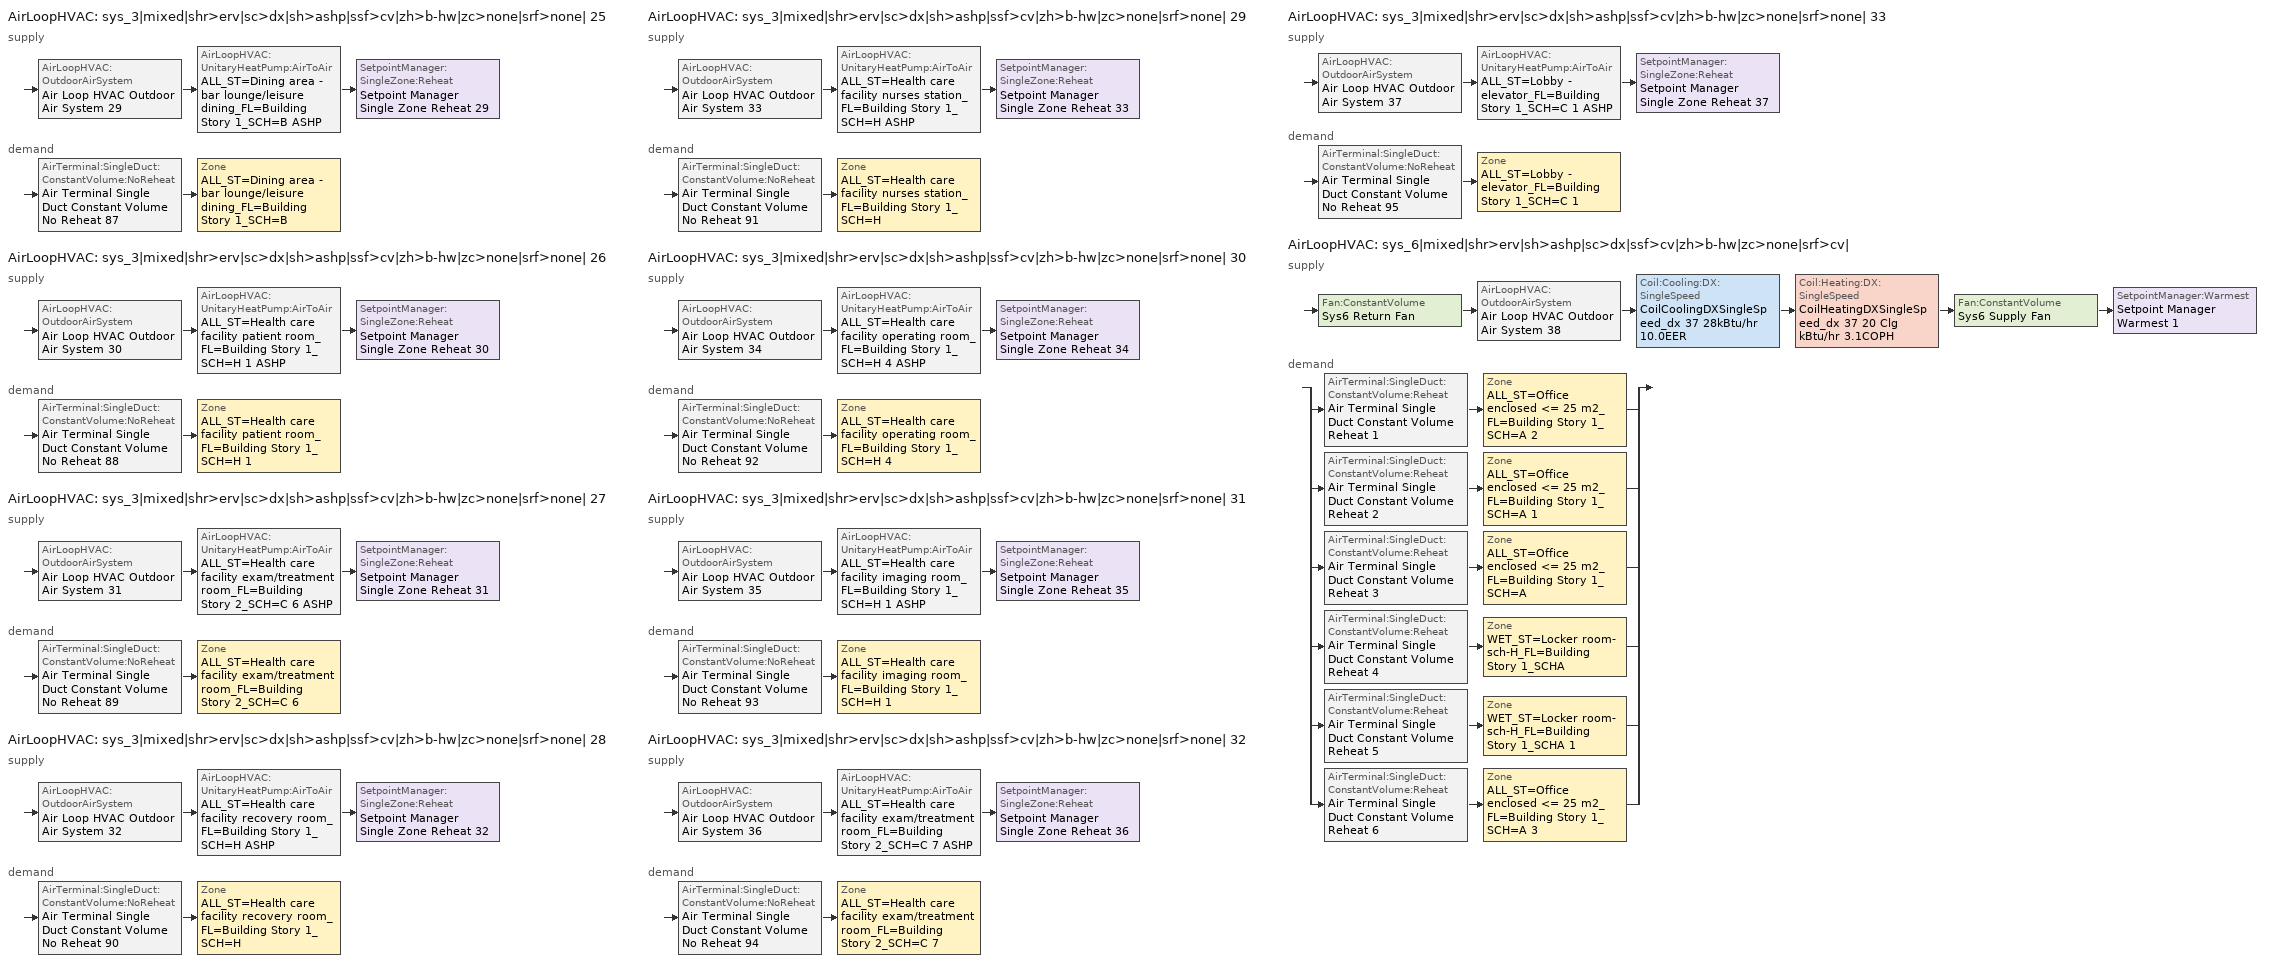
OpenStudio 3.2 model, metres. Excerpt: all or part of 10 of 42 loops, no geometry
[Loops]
AirLoopHVAC 'sys_3|mixed|shr>erv|sc>dx|sh>ashp|ssf>cv|zh>b-hw|zc>none|srf>none| 25'
 supply: AirLoopHVAC:OutdoorAirSystem 'Air Loop HVAC Outdoor Air System 29' > AirLoopHVAC:UnitaryHeatPump:AirToAir 'ALL_ST=Dining area - bar lounge/leisure dining_FL=Building Story 1_SCH=B ASHP' > SetpointManager:SingleZone:Reheat 'Setpoint Manager Single Zone Reheat 29'
 demand: AirTerminal:SingleDuct:ConstantVolume:NoReheat 'Air Terminal Single Duct Constant Volume No Reheat 87' > Zone 'ALL_ST=Dining area - bar lounge/leisure dining_FL=Building Story 1_SCH=B'
AirLoopHVAC 'sys_3|mixed|shr>erv|sc>dx|sh>ashp|ssf>cv|zh>b-hw|zc>none|srf>none| 26'
 supply: AirLoopHVAC:OutdoorAirSystem 'Air Loop HVAC Outdoor Air System 30' > AirLoopHVAC:UnitaryHeatPump:AirToAir 'ALL_ST=Health care facility patient room_FL=Building Story 1_SCH=H 1 ASHP' > SetpointManager:SingleZone:Reheat 'Setpoint Manager Single Zone Reheat 30'
 demand: AirTerminal:SingleDuct:ConstantVolume:NoReheat 'Air Terminal Single Duct Constant Volume No Reheat 88' > Zone 'ALL_ST=Health care facility patient room_FL=Building Story 1_SCH=H 1'
AirLoopHVAC 'sys_3|mixed|shr>erv|sc>dx|sh>ashp|ssf>cv|zh>b-hw|zc>none|srf>none| 27'
 supply: AirLoopHVAC:OutdoorAirSystem 'Air Loop HVAC Outdoor Air System 31' > AirLoopHVAC:UnitaryHeatPump:AirToAir 'ALL_ST=Health care facility exam/treatment room_FL=Building Story 2_SCH=C 6 ASHP' > SetpointManager:SingleZone:Reheat 'Setpoint Manager Single Zone Reheat 31'
 demand: AirTerminal:SingleDuct:ConstantVolume:NoReheat 'Air Terminal Single Duct Constant Volume No Reheat 89' > Zone 'ALL_ST=Health care facility exam/treatment room_FL=Building Story 2_SCH=C 6'
AirLoopHVAC 'sys_3|mixed|shr>erv|sc>dx|sh>ashp|ssf>cv|zh>b-hw|zc>none|srf>none| 28'
 supply: AirLoopHVAC:OutdoorAirSystem 'Air Loop HVAC Outdoor Air System 32' > AirLoopHVAC:UnitaryHeatPump:AirToAir 'ALL_ST=Health care facility recovery room_FL=Building Story 1_SCH=H ASHP' > SetpointManager:SingleZone:Reheat 'Setpoint Manager Single Zone Reheat 32'
 demand: AirTerminal:SingleDuct:ConstantVolume:NoReheat 'Air Terminal Single Duct Constant Volume No Reheat 90' > Zone 'ALL_ST=Health care facility recovery room_FL=Building Story 1_SCH=H'
AirLoopHVAC 'sys_3|mixed|shr>erv|sc>dx|sh>ashp|ssf>cv|zh>b-hw|zc>none|srf>none| 29'
 supply: AirLoopHVAC:OutdoorAirSystem 'Air Loop HVAC Outdoor Air System 33' > AirLoopHVAC:UnitaryHeatPump:AirToAir 'ALL_ST=Health care facility nurses station_FL=Building Story 1_SCH=H ASHP' > SetpointManager:SingleZone:Reheat 'Setpoint Manager Single Zone Reheat 33'
 demand: AirTerminal:SingleDuct:ConstantVolume:NoReheat 'Air Terminal Single Duct Constant Volume No Reheat 91' > Zone 'ALL_ST=Health care facility nurses station_FL=Building Story 1_SCH=H'
AirLoopHVAC 'sys_3|mixed|shr>erv|sc>dx|sh>ashp|ssf>cv|zh>b-hw|zc>none|srf>none| 30'
 supply: AirLoopHVAC:OutdoorAirSystem 'Air Loop HVAC Outdoor Air System 34' > AirLoopHVAC:UnitaryHeatPump:AirToAir 'ALL_ST=Health care facility operating room_FL=Building Story 1_SCH=H 4 ASHP' > SetpointManager:SingleZone:Reheat 'Setpoint Manager Single Zone Reheat 34'
 demand: AirTerminal:SingleDuct:ConstantVolume:NoReheat 'Air Terminal Single Duct Constant Volume No Reheat 92' > Zone 'ALL_ST=Health care facility operating room_FL=Building Story 1_SCH=H 4'
AirLoopHVAC 'sys_3|mixed|shr>erv|sc>dx|sh>ashp|ssf>cv|zh>b-hw|zc>none|srf>none| 31'
 supply: AirLoopHVAC:OutdoorAirSystem 'Air Loop HVAC Outdoor Air System 35' > AirLoopHVAC:UnitaryHeatPump:AirToAir 'ALL_ST=Health care facility imaging room_FL=Building Story 1_SCH=H 1 ASHP' > SetpointManager:SingleZone:Reheat 'Setpoint Manager Single Zone Reheat 35'
 demand: AirTerminal:SingleDuct:ConstantVolume:NoReheat 'Air Terminal Single Duct Constant Volume No Reheat 93' > Zone 'ALL_ST=Health care facility imaging room_FL=Building Story 1_SCH=H 1'
AirLoopHVAC 'sys_3|mixed|shr>erv|sc>dx|sh>ashp|ssf>cv|zh>b-hw|zc>none|srf>none| 32'
 supply: AirLoopHVAC:OutdoorAirSystem 'Air Loop HVAC Outdoor Air System 36' > AirLoopHVAC:UnitaryHeatPump:AirToAir 'ALL_ST=Health care facility exam/treatment room_FL=Building Story 2_SCH=C 7 ASHP' > SetpointManager:SingleZone:Reheat 'Setpoint Manager Single Zone Reheat 36'
 demand: AirTerminal:SingleDuct:ConstantVolume:NoReheat 'Air Terminal Single Duct Constant Volume No Reheat 94' > Zone 'ALL_ST=Health care facility exam/treatment room_FL=Building Story 2_SCH=C 7'
AirLoopHVAC 'sys_3|mixed|shr>erv|sc>dx|sh>ashp|ssf>cv|zh>b-hw|zc>none|srf>none| 33'
 supply: AirLoopHVAC:OutdoorAirSystem 'Air Loop HVAC Outdoor Air System 37' > AirLoopHVAC:UnitaryHeatPump:AirToAir 'ALL_ST=Lobby - elevator_FL=Building Story 1_SCH=C 1 ASHP' > SetpointManager:SingleZone:Reheat 'Setpoint Manager Single Zone Reheat 37'
 demand: AirTerminal:SingleDuct:ConstantVolume:NoReheat 'Air Terminal Single Duct Constant Volume No Reheat 95' > Zone 'ALL_ST=Lobby - elevator_FL=Building Story 1_SCH=C 1'
AirLoopHVAC 'sys_6|mixed|shr>erv|sh>ashp|sc>dx|ssf>cv|zh>b-hw|zc>none|srf>cv|'
 supply: Fan:ConstantVolume 'Sys6 Return Fan' > AirLoopHVAC:OutdoorAirSystem 'Air Loop HVAC Outdoor Air System 38' > Coil:Cooling:DX:SingleSpeed 'CoilCoolingDXSingleSpeed_dx 37 28kBtu/hr 10.0EER' > Coil:Heating:DX:SingleSpeed 'CoilHeatingDXSingleSpeed_dx 37 20 Clg kBtu/hr 3.1COPH' > Fan:ConstantVolume 'Sys6 Supply Fan' > SetpointManager:Warmest 'Setpoint Manager Warmest 1'
 demand: split
  | AirTerminal:SingleDuct:ConstantVolume:Reheat 'Air Terminal Single Duct Constant Volume Reheat 1' > Zone 'ALL_ST=Office enclosed <= 25 m2_FL=Building Story 1_SCH=A 2'
  | AirTerminal:SingleDuct:ConstantVolume:Reheat 'Air Terminal Single Duct Constant Volume Reheat 2' > Zone 'ALL_ST=Office enclosed <= 25 m2_FL=Building Story 1_SCH=A 1'
  | AirTerminal:SingleDuct:ConstantVolume:Reheat 'Air Terminal Single Duct Constant Volume Reheat 3' > Zone 'ALL_ST=Office enclosed <= 25 m2_FL=Building Story 1_SCH=A'
  | AirTerminal:SingleDuct:ConstantVolume:Reheat 'Air Terminal Single Duct Constant Volume Reheat 4' > Zone 'WET_ST=Locker room-sch-H_FL=Building Story 1_SCHA'
  | AirTerminal:SingleDuct:ConstantVolume:Reheat 'Air Terminal Single Duct Constant Volume Reheat 5' > Zone 'WET_ST=Locker room-sch-H_FL=Building Story 1_SCHA 1'
  | AirTerminal:SingleDuct:ConstantVolume:Reheat 'Air Terminal Single Duct Constant Volume Reheat 6' > Zone 'ALL_ST=Office enclosed <= 25 m2_FL=Building Story 1_SCH=A 3'
[Sizing:Zone] Zone Cooling Design Supply Air Temperature Input Method=TemperatureDifference; Zone Cooling Design Supply Air Temperature {C}=14; Zone Cooling Design Supply Air Temperature Difference {deltaC}=11; Zone Heating Design Supply Air Temperature Input Method=TemperatureDifference; Zone Heating Design Supply Air Temperature {C}=40; Zone Heating Design Supply Air Temperature Difference {deltaC}=21; Zone Cooling Design Supply Air Humidity Ratio {kg-H2O/kg-air}=0.0085; Zone Heating Design Supply Air Humidity Ratio {kg-H2O/kg-air}=0.008; Zone Heating Sizing Factor=1.3; Zone Cooling Sizing Factor=1; Cooling Design Air Flow Method=DesignDay; Heating Design Air Flow Method=DesignDay; Account for Dedicated Outdoor Air System=No; Dedicated Outdoor Air System Control Strategy=NeutralSupplyAir; Dedicated Outdoor Air Low Setpoint Temperature for Design {C}=autosize; Dedicated Outdoor Air High Setpoint Temperature for Design {C}=autosize
WET_ST=Locker room-sch-H_FL=Building Story 1_SCHA; WET_ST=Locker room-sch-H_FL=Building Story 1_SCHA 1; ALL_ST=Office enclosed <= 25 m2_FL=Building Story 1_SCH=A; ALL_ST=Office enclosed <= 25 m2_FL=Building Story 1_SCH=A 1; ALL_ST=Office enclosed <= 25 m2_FL=Building Story 1_SCH=A 2; ALL_ST=Office enclosed <= 25 m2_FL=Building Story 1_SCH=A 3; ALL_ST=Dining area - bar lounge/leisure dining_FL=Building Story 1_SCH=B; ALL_ST=Health care facility patient room_FL=Building Story 1_SCH=H 1; ALL_ST=Health care facility exam/treatment room_FL=Building Story 2_SCH=C 6; ALL_ST=Health care facility recovery room_FL=Building Story 1_SCH=H; ALL_ST=Health care facility nurses station_FL=Building Story 1_SCH=H; ALL_ST=Health care facility operating room_FL=Building Story 1_SCH=H 4; ALL_ST=Health care facility imaging room_FL=Building Story 1_SCH=H 1; ALL_ST=Health care facility exam/treatment room_FL=Building Story 2_SCH=C 7; ALL_ST=Lobby - elevator_FL=Building Story 1_SCH=C 1
[Zone equipment]
WET_ST=Locker room-sch-H_FL=Building Story 1_SCHA: Zone HVAC Baseboard Convective Water 3, Zone HVAC Baseboard Convective Water 99, Air Terminal Single Duct Constant Volume Reheat 4
WET_ST=Locker room-sch-H_FL=Building Story 1_SCHA 1: Zone HVAC Baseboard Convective Water 9, Zone HVAC Baseboard Convective Water 100, Air Terminal Single Duct Constant Volume Reheat 5
ALL_ST=Office enclosed <= 25 m2_FL=Building Story 1_SCH=A: Zone HVAC Baseboard Convective Water 98, Air Terminal Single Duct Constant Volume Reheat 3
ALL_ST=Office enclosed <= 25 m2_FL=Building Story 1_SCH=A 1: Zone HVAC Baseboard Convective Water 97, Air Terminal Single Duct Constant Volume Reheat 2
ALL_ST=Office enclosed <= 25 m2_FL=Building Story 1_SCH=A 2: Zone HVAC Baseboard Convective Water 96, Air Terminal Single Duct Constant Volume Reheat 1
ALL_ST=Office enclosed <= 25 m2_FL=Building Story 1_SCH=A 3: Zone HVAC Baseboard Convective Water 101, Air Terminal Single Duct Constant Volume Reheat 6
ALL_ST=Dining area - bar lounge/leisure dining_FL=Building Story 1_SCH=B: Zone HVAC Baseboard Convective Water 87, Air Terminal Single Duct Constant Volume No Reheat 87
ALL_ST=Health care facility patient room_FL=Building Story 1_SCH=H 1: Zone HVAC Baseboard Convective Water 88, Air Terminal Single Duct Constant Volume No Reheat 88
ALL_ST=Health care facility exam/treatment room_FL=Building Story 2_SCH=C 6: Zone HVAC Baseboard Convective Water 89, Air Terminal Single Duct Constant Volume No Reheat 89
ALL_ST=Health care facility recovery room_FL=Building Story 1_SCH=H: Zone HVAC Baseboard Convective Water 90, Air Terminal Single Duct Constant Volume No Reheat 90
ALL_ST=Health care facility nurses station_FL=Building Story 1_SCH=H: Zone HVAC Baseboard Convective Water 91, Air Terminal Single Duct Constant Volume No Reheat 91
ALL_ST=Health care facility operating room_FL=Building Story 1_SCH=H 4: Zone HVAC Baseboard Convective Water 92, Air Terminal Single Duct Constant Volume No Reheat 92
ALL_ST=Health care facility imaging room_FL=Building Story 1_SCH=H 1: Zone HVAC Baseboard Convective Water 93, Air Terminal Single Duct Constant Volume No Reheat 93
ALL_ST=Health care facility exam/treatment room_FL=Building Story 2_SCH=C 7: Zone HVAC Baseboard Convective Water 94, Air Terminal Single Duct Constant Volume No Reheat 94
ALL_ST=Lobby - elevator_FL=Building Story 1_SCH=C 1: Zone HVAC Baseboard Convective Water 95, Air Terminal Single Duct Constant Volume No Reheat 95
[AirLoopHVAC] Design Supply Air Flow Rate {m3/s}=autosize; Design Return Air Flow Fraction of Supply Air Flow=1
Name | Availability Schedule
sys_3|mixed|shr>erv|sc>dx|sh>ashp|ssf>cv|zh>b-hw|zc>none|srf>none| 25 | sys_3|mixed|shr>none|sc>dx|sh>ashp|ssf>cv|zh>b-hw|zc>none|srf>none| 25 Occ Sch
sys_3|mixed|shr>erv|sc>dx|sh>ashp|ssf>cv|zh>b-hw|zc>none|srf>none| 26 | sys_3|mixed|shr>none|sc>dx|sh>ashp|ssf>cv|zh>b-hw|zc>none|srf>none| 26 Occ Sch
sys_3|mixed|shr>erv|sc>dx|sh>ashp|ssf>cv|zh>b-hw|zc>none|srf>none| 27 | sys_3|mixed|shr>none|sc>dx|sh>ashp|ssf>cv|zh>b-hw|zc>none|srf>none| 27 Occ Sch
sys_3|mixed|shr>erv|sc>dx|sh>ashp|ssf>cv|zh>b-hw|zc>none|srf>none| 28 | sys_3|mixed|shr>none|sc>dx|sh>ashp|ssf>cv|zh>b-hw|zc>none|srf>none| 28 Occ Sch
sys_3|mixed|shr>erv|sc>dx|sh>ashp|ssf>cv|zh>b-hw|zc>none|srf>none| 29 | sys_3|mixed|shr>none|sc>dx|sh>ashp|ssf>cv|zh>b-hw|zc>none|srf>none| 29 Occ Sch
sys_3|mixed|shr>erv|sc>dx|sh>ashp|ssf>cv|zh>b-hw|zc>none|srf>none| 30 | sys_3|mixed|shr>none|sc>dx|sh>ashp|ssf>cv|zh>b-hw|zc>none|srf>none| 30 Occ Sch
sys_3|mixed|shr>erv|sc>dx|sh>ashp|ssf>cv|zh>b-hw|zc>none|srf>none| 31 | sys_3|mixed|shr>none|sc>dx|sh>ashp|ssf>cv|zh>b-hw|zc>none|srf>none| 31 Occ Sch
sys_3|mixed|shr>erv|sc>dx|sh>ashp|ssf>cv|zh>b-hw|zc>none|srf>none| 32 | sys_3|mixed|shr>none|sc>dx|sh>ashp|ssf>cv|zh>b-hw|zc>none|srf>none| 32 Occ Sch
sys_3|mixed|shr>erv|sc>dx|sh>ashp|ssf>cv|zh>b-hw|zc>none|srf>none| 33 | sys_3|mixed|shr>none|sc>dx|sh>ashp|ssf>cv|zh>b-hw|zc>none|srf>none| 33 Occ Sch
sys_6|mixed|shr>erv|sh>ashp|sc>dx|ssf>cv|zh>b-hw|zc>none|srf>cv| | sys_6|mixed|shr>none|sh>ashp|sc>dx|ssf>cv|zh>b-hw|zc>none|srf>cv| Occ Sch
[Sizing:System] Type of Load to Size On=Sensible; Design Outdoor Air Flow Rate {m3/s}=Autosize; Preheat Design Temperature {C}=7; Preheat Design Humidity Ratio {kg-H2O/kg-Air}=0.008; Precool Design Humidity Ratio {kg-H2O/kg-Air}=0.008; Central Cooling Design Supply Air Temperature {C}=13; Sizing Option=NonCoincident; 100% Outdoor Air in Cooling=No; 100% Outdoor Air in Heating=No; Central Cooling Design Supply Air Humidity Ratio {kg-H2O/kg-Air}=0.0085; Central Heating Design Supply Air Humidity Ratio {kg-H2O/kg-Air}=0.008; Cooling Design Air Flow Method=DesignDay; Cooling Design Air Flow Rate {m3/s}=0; Heating Design Air Flow Method=DesignDay; Heating Design Air Flow Rate {m3/s}=0; System Outdoor Air Method=ZoneSum; Zone Maximum Outdoor Air Fraction=1; Cooling Supply Air Flow Rate Per Floor Area {m3/s-m2}=0.00996765; Cooling Fraction of Autosized Cooling Supply Air Flow Rate=1; Cooling Supply Air Flow Rate Per Unit Cooling Capacity {m3/s-W}=3.94755e-05; Heating Supply Air Flow Rate Per Floor Area {m3/s-m2}=0.00996765; Heating Fraction of Autosized Heating Supply Air Flow Rate=1; Heating Fraction of Autosized Cooling Supply Air Flow Rate=1; Heating Supply Air Flow Rate Per Unit Heating Capacity {m3/s-W}=3.15882e-05; Cooling Design Capacity Method=CoolingDesignCapacity; Cooling Design Capacity {W}=autosize; Cooling Design Capacity Per Floor Area {W/m2}=234.7; Fraction of Autosized Cooling Design Capacity=1; Heating Design Capacity Method=HeatingDesignCapacity; Heating Design Capacity {W}=autosize; Heating Design Capacity Per Floor Area {W/m2}=157; Fraction of Autosized Heating Design Capacity=1; Central Cooling Capacity Control Method=OnOff
Name | Central Heating Maximum System Air Flow Ratio | Precool Design Temperature {C} | Central Heating Design Supply Air Temperature {C}
sys_3|mixed|shr>erv|sc>dx|sh>ashp|ssf>cv|zh>b-hw|zc>none|srf>none| 25; sys_3|mixed|shr>erv|sc>dx|sh>ashp|ssf>cv|zh>b-hw|zc>none|srf>none| 26; sys_3|mixed|shr>erv|sc>dx|sh>ashp|ssf>cv|zh>b-hw|zc>none|srf>none| 27; sys_3|mixed|shr>erv|sc>dx|sh>ashp|ssf>cv|zh>b-hw|zc>none|srf>none| 28; sys_3|mixed|shr>erv|sc>dx|sh>ashp|ssf>cv|zh>b-hw|zc>none|srf>none| 29; sys_3|mixed|shr>erv|sc>dx|sh>ashp|ssf>cv|zh>b-hw|zc>none|srf>none| 30; sys_3|mixed|shr>erv|sc>dx|sh>ashp|ssf>cv|zh>b-hw|zc>none|srf>none| 31; sys_3|mixed|shr>erv|sc>dx|sh>ashp|ssf>cv|zh>b-hw|zc>none|srf>none| 32; sys_3|mixed|shr>erv|sc>dx|sh>ashp|ssf>cv|zh>b-hw|zc>none|srf>none| 33 | 1 | 13 | 43
sys_6|mixed|shr>erv|sh>ashp|sc>dx|ssf>cv|zh>b-hw|zc>none|srf>cv| | 0.3 | 12.8 | 13.1
[Fan:OnOff] Availability Schedule=Always On Discrete; Fan Total Efficiency=0.39975; Pressure Rise {Pa}=622.722; Maximum Flow Rate {m3/s}=autosize; Motor Efficiency=0.615; Motor In Airstream Fraction=1
Name | Fan Power Ratio Function of Speed Ratio Curve | Fan Efficiency Ratio Function of Speed Ratio Curve
Fan On Off 29 | Fan On Off Power Curve 28 | Fan On Off Efficiency Curve 28
Fan On Off 30 | Fan On Off Power Curve 29 | Fan On Off Efficiency Curve 29
Fan On Off 31 | Fan On Off Power Curve 30 | Fan On Off Efficiency Curve 30
Fan On Off 32 | Fan On Off Power Curve 31 | Fan On Off Efficiency Curve 31
Fan On Off 33 | Fan On Off Power Curve 32 | Fan On Off Efficiency Curve 32
Fan On Off 34 | Fan On Off Power Curve 33 | Fan On Off Efficiency Curve 33
Fan On Off 35 | Fan On Off Power Curve 34 | Fan On Off Efficiency Curve 34
Fan On Off 36 | Fan On Off Power Curve 35 | Fan On Off Efficiency Curve 35
Fan On Off 37 | Fan On Off Power Curve 36 | Fan On Off Efficiency Curve 36
[Coil:Cooling:DX:SingleSpeed] Availability Schedule=Always On Discrete; Rated Total Cooling Capacity {W}=autosize; Rated Sensible Heat Ratio=autosize; Rated COP {W/W}=3.46588; Rated Air Flow Rate {m3/s}=autosize; Rated Evaporator Fan Power Per Volume Flow Rate {W/(m3/s)}=773.3; Total Cooling Capacity Function of Temperature Curve=DXCOOL-NECB2011-REF-CAPFT; Total Cooling Capacity Function of Flow Fraction Curve=DXCOOL-NECB2011-REF-CAPFFLOW; Energy Input Ratio Function of Temperature Curve=DXCOOL-NECB2011-REF-COOLEIRFT; Energy Input Ratio Function of Flow Fraction Curve=DXCOOL-NECB2011-REF-COOLEIRFFLOW; Part Load Fraction Correlation Curve=DXCOOL-NECB2011-REF-COOLPLFFPLR; Minimum Outdoor Dry-Bulb Temperature for Compressor Operation {C}=-25; Condenser Type=AirCooled; Evaporative Condenser Effectiveness=0; Evaporative Condenser Air Flow Rate {m3/s}=Autosize; Evaporative Condenser Pump Rated Power Consumption {W}=Autosize; Crankcase Heater Capacity {W}=0; Maximum Outdoor Dry-Bulb Temperature for Crankcase Heater Operation {C}=0; Basin Heater Capacity {W/K}=0; Basin Heater Setpoint Temperature {C}=10
CoilCoolingDXSingleSpeed_dx 28 35kBtu/hr 10.0EER; CoilCoolingDXSingleSpeed_dx 29 2kBtu/hr 10.0EER; CoilCoolingDXSingleSpeed_dx 30 4kBtu/hr 10.0EER; CoilCoolingDXSingleSpeed_dx 31 12kBtu/hr 10.0EER; CoilCoolingDXSingleSpeed_dx 32 11kBtu/hr 10.0EER; CoilCoolingDXSingleSpeed_dx 33 8kBtu/hr 10.0EER; CoilCoolingDXSingleSpeed_dx 34 2kBtu/hr 10.0EER; CoilCoolingDXSingleSpeed_dx 35 6kBtu/hr 10.0EER; CoilCoolingDXSingleSpeed_dx 36 27kBtu/hr 10.0EER; CoilCoolingDXSingleSpeed_dx 37 28kBtu/hr 10.0EER
[Coil:Heating:DX:SingleSpeed] Availability Schedule=Always On Discrete; Rated Air Flow Rate {m3/s}=Autosize; Rated Supply Fan Power Per Volume Flow Rate {W/(m3/s)}=773.3; Total Heating Capacity Function of Temperature Curve=DXHEAT-NECB2011-REF-CAPFT; Total Heating Capacity Function of Flow Fraction Curve=DXHEAT-NECB2011-REF-CAPFFLOW; Energy Input Ratio Function of Temperature Curve=DXHEAT-NECB2011-REF-EIRFT; Energy Input Ratio Function of Flow Fraction Curve=DXHEAT-NECB2011-REF-EIRFFLOW; Part Load Fraction Correlation Curve=DXHEAT-NECB2011-REF-PLFFPLR; Minimum Outdoor Dry-Bulb Temperature for Compressor Operation {C}=-10; Defrost Strategy=Resistive; Defrost Control=Timed; Defrost Time Period Fraction=0.166667; Resistive Defrost Heater Capacity {W}=2000
Name | Rated Total Heating Capacity {W} | Rated COP {W/W}
CoilHeatingDXSingleSpeed_dx 28 25 Clg kBtu/hr 3.1COPH | 7344.96 | 3.3037
CoilHeatingDXSingleSpeed_dx 29 2 Clg kBtu/hr 3.1COPH | 505.678 | 3.29299
CoilHeatingDXSingleSpeed_dx 30 3 Clg kBtu/hr 3.1COPH | 873.327 | 3.29357
CoilHeatingDXSingleSpeed_dx 31 8 Clg kBtu/hr 3.1COPH | 2474.72 | 3.29607
CoilHeatingDXSingleSpeed_dx 32 8 Clg kBtu/hr 3.1COPH | 2256.36 | 3.29573
CoilHeatingDXSingleSpeed_dx 33 6 Clg kBtu/hr 3.1COPH | 1616.3 | 3.29473
CoilHeatingDXSingleSpeed_dx 34 2 Clg kBtu/hr 3.1COPH | 475.381 | 3.29294
CoilHeatingDXSingleSpeed_dx 35 4 Clg kBtu/hr 3.1COPH | 1239.81 | 3.29414
CoilHeatingDXSingleSpeed_dx 36 19 Clg kBtu/hr 3.1COPH | 5649.37 | 3.30104
CoilHeatingDXSingleSpeed_dx 37 20 Clg kBtu/hr 3.1COPH | 5885.99 | 3.30141
[Controller:OutdoorAir] Minimum Outdoor Air Flow Rate {m3/s}=autosize; Maximum Outdoor Air Flow Rate {m3/s}=Autosize; Economizer Control Type=NoEconomizer; Economizer Control Action Type=ModulateFlow; Economizer Maximum Limit Dry-Bulb Temperature {C}=28; Economizer Maximum Limit Enthalpy {J/kg}=64000; Economizer Minimum Limit Dry-Bulb Temperature {C}=-100; Lockout Type=NoLockout; Minimum Limit Type=FixedMinimum; High Humidity Control=No; Heat Recovery Bypass Control Type=BypassWhenOAFlowGreaterThanMinimum
Name | Minimum Outdoor Air Schedule | Controller Mechanical Ventilation
Controller Outdoor Air 29 | sys_3|mixed|shr>none|sc>dx|sh>ashp|ssf>cv|zh>b-hw|zc>none|srf>none| 25 Occ Sch | Controller Mechanical Ventilation 29
Controller Outdoor Air 30 | sys_3|mixed|shr>none|sc>dx|sh>ashp|ssf>cv|zh>b-hw|zc>none|srf>none| 26 Occ Sch | Controller Mechanical Ventilation 30
Controller Outdoor Air 31 | sys_3|mixed|shr>none|sc>dx|sh>ashp|ssf>cv|zh>b-hw|zc>none|srf>none| 27 Occ Sch | Controller Mechanical Ventilation 31
Controller Outdoor Air 32 | sys_3|mixed|shr>none|sc>dx|sh>ashp|ssf>cv|zh>b-hw|zc>none|srf>none| 28 Occ Sch | Controller Mechanical Ventilation 32
Controller Outdoor Air 33 | sys_3|mixed|shr>none|sc>dx|sh>ashp|ssf>cv|zh>b-hw|zc>none|srf>none| 29 Occ Sch | Controller Mechanical Ventilation 33
Controller Outdoor Air 34 | sys_3|mixed|shr>none|sc>dx|sh>ashp|ssf>cv|zh>b-hw|zc>none|srf>none| 30 Occ Sch | Controller Mechanical Ventilation 34
Controller Outdoor Air 35 | sys_3|mixed|shr>none|sc>dx|sh>ashp|ssf>cv|zh>b-hw|zc>none|srf>none| 31 Occ Sch | Controller Mechanical Ventilation 35
Controller Outdoor Air 36 | sys_3|mixed|shr>none|sc>dx|sh>ashp|ssf>cv|zh>b-hw|zc>none|srf>none| 32 Occ Sch | Controller Mechanical Ventilation 36
Controller Outdoor Air 37 | sys_3|mixed|shr>none|sc>dx|sh>ashp|ssf>cv|zh>b-hw|zc>none|srf>none| 33 Occ Sch | Controller Mechanical Ventilation 37
Controller Outdoor Air 38 | sys_6|mixed|shr>none|sh>ashp|sc>dx|ssf>cv|zh>b-hw|zc>none|srf>cv| Occ Sch | Controller Mechanical Ventilation 38
[Controller:MechanicalVentilation] Availability Schedule=Always On Discrete; System Outdoor Air Method=ZoneSum
Controller Mechanical Ventilation 29; Controller Mechanical Ventilation 30; Controller Mechanical Ventilation 31; Controller Mechanical Ventilation 32; Controller Mechanical Ventilation 33; Controller Mechanical Ventilation 34; Controller Mechanical Ventilation 35; Controller Mechanical Ventilation 36; Controller Mechanical Ventilation 37; Controller Mechanical Ventilation 38
[AirLoopHVAC:OutdoorAirSystem]
Name | Controller
Air Loop HVAC Outdoor Air System 29 | Controller Outdoor Air 29
Air Loop HVAC Outdoor Air System 30 | Controller Outdoor Air 30
Air Loop HVAC Outdoor Air System 31 | Controller Outdoor Air 31
Air Loop HVAC Outdoor Air System 32 | Controller Outdoor Air 32
Air Loop HVAC Outdoor Air System 33 | Controller Outdoor Air 33
Air Loop HVAC Outdoor Air System 34 | Controller Outdoor Air 34
Air Loop HVAC Outdoor Air System 35 | Controller Outdoor Air 35
Air Loop HVAC Outdoor Air System 36 | Controller Outdoor Air 36
Air Loop HVAC Outdoor Air System 37 | Controller Outdoor Air 37
Air Loop HVAC Outdoor Air System 38 | Controller Outdoor Air 38
[Coil:Heating:Gas] Availability Schedule=Always On Discrete; Gas Burner Efficiency=0.924; Nominal Capacity {W}=AutoSize; Parasitic Electric Load {W}=0; Part Load Fraction Correlation Curve=FURNACE-EFFPLR-NECB2011; Parasitic Gas Load {W}=0
Coil Heating Gas 29; Coil Heating Gas 30; Coil Heating Gas 31; Coil Heating Gas 32; Coil Heating Gas 33; Coil Heating Gas 34; Coil Heating Gas 35; Coil Heating Gas 36; Coil Heating Gas 37; Coil Heating Gas 38; Coil Heating Gas 39; Coil Heating Gas 40; Coil Heating Gas 41; Coil Heating Gas 42; Coil Heating Gas 43
[AirLoopHVAC:UnitaryHeatPump:AirToAir] Availability Schedule=Always On Discrete; Supply Air Flow Rate During Cooling Operation {m3/s}=Autosize; Supply Air Flow Rate During Heating Operation {m3/s}=Autosize; Maximum Supply Air Temperature from Supplemental Heater {C}=Autosize
Name | Controlling Zone or Thermostat Location | Supply Air Fan | Heating Coil | Cooling Coil | Supplemental Heating Coil | Supply Air Fan Operating Mode Schedule
ALL_ST=Dining area - bar lounge/leisure dining_FL=Building Story 1_SCH=B ASHP | ALL_ST=Dining area - bar lounge/leisure dining_FL=Building Story 1_SCH=B | Fan On Off 29 | CoilHeatingDXSingleSpeed_dx 28 25 Clg kBtu/hr 3.1COPH | CoilCoolingDXSingleSpeed_dx 28 35kBtu/hr 10.0EER | Coil Heating Gas 29 | sys_3|mixed|shr>none|sc>dx|sh>ashp|ssf>cv|zh>b-hw|zc>none|srf>none| 25 Occ Sch
ALL_ST=Health care facility patient room_FL=Building Story 1_SCH=H 1 ASHP | ALL_ST=Health care facility patient room_FL=Building Story 1_SCH=H 1 | Fan On Off 30 | CoilHeatingDXSingleSpeed_dx 29 2 Clg kBtu/hr 3.1COPH | CoilCoolingDXSingleSpeed_dx 29 2kBtu/hr 10.0EER | Coil Heating Gas 30 | sys_3|mixed|shr>none|sc>dx|sh>ashp|ssf>cv|zh>b-hw|zc>none|srf>none| 26 Occ Sch
ALL_ST=Health care facility exam/treatment room_FL=Building Story 2_SCH=C 6 ASHP | ALL_ST=Health care facility exam/treatment room_FL=Building Story 2_SCH=C 6 | Fan On Off 31 | CoilHeatingDXSingleSpeed_dx 30 3 Clg kBtu/hr 3.1COPH | CoilCoolingDXSingleSpeed_dx 30 4kBtu/hr 10.0EER | Coil Heating Gas 31 | sys_3|mixed|shr>none|sc>dx|sh>ashp|ssf>cv|zh>b-hw|zc>none|srf>none| 27 Occ Sch
ALL_ST=Health care facility recovery room_FL=Building Story 1_SCH=H ASHP | ALL_ST=Health care facility recovery room_FL=Building Story 1_SCH=H | Fan On Off 32 | CoilHeatingDXSingleSpeed_dx 31 8 Clg kBtu/hr 3.1COPH | CoilCoolingDXSingleSpeed_dx 31 12kBtu/hr 10.0EER | Coil Heating Gas 32 | sys_3|mixed|shr>none|sc>dx|sh>ashp|ssf>cv|zh>b-hw|zc>none|srf>none| 28 Occ Sch
ALL_ST=Health care facility nurses station_FL=Building Story 1_SCH=H ASHP | ALL_ST=Health care facility nurses station_FL=Building Story 1_SCH=H | Fan On Off 33 | CoilHeatingDXSingleSpeed_dx 32 8 Clg kBtu/hr 3.1COPH | CoilCoolingDXSingleSpeed_dx 32 11kBtu/hr 10.0EER | Coil Heating Gas 33 | sys_3|mixed|shr>none|sc>dx|sh>ashp|ssf>cv|zh>b-hw|zc>none|srf>none| 29 Occ Sch
ALL_ST=Health care facility operating room_FL=Building Story 1_SCH=H 4 ASHP | ALL_ST=Health care facility operating room_FL=Building Story 1_SCH=H 4 | Fan On Off 34 | CoilHeatingDXSingleSpeed_dx 33 6 Clg kBtu/hr 3.1COPH | CoilCoolingDXSingleSpeed_dx 33 8kBtu/hr 10.0EER | Coil Heating Gas 34 | sys_3|mixed|shr>none|sc>dx|sh>ashp|ssf>cv|zh>b-hw|zc>none|srf>none| 30 Occ Sch
ALL_ST=Health care facility imaging room_FL=Building Story 1_SCH=H 1 ASHP | ALL_ST=Health care facility imaging room_FL=Building Story 1_SCH=H 1 | Fan On Off 35 | CoilHeatingDXSingleSpeed_dx 34 2 Clg kBtu/hr 3.1COPH | CoilCoolingDXSingleSpeed_dx 34 2kBtu/hr 10.0EER | Coil Heating Gas 35 | sys_3|mixed|shr>none|sc>dx|sh>ashp|ssf>cv|zh>b-hw|zc>none|srf>none| 31 Occ Sch
ALL_ST=Health care facility exam/treatment room_FL=Building Story 2_SCH=C 7 ASHP | ALL_ST=Health care facility exam/treatment room_FL=Building Story 2_SCH=C 7 | Fan On Off 36 | CoilHeatingDXSingleSpeed_dx 35 4 Clg kBtu/hr 3.1COPH | CoilCoolingDXSingleSpeed_dx 35 6kBtu/hr 10.0EER | Coil Heating Gas 36 | sys_3|mixed|shr>none|sc>dx|sh>ashp|ssf>cv|zh>b-hw|zc>none|srf>none| 32 Occ Sch
ALL_ST=Lobby - elevator_FL=Building Story 1_SCH=C 1 ASHP | ALL_ST=Lobby - elevator_FL=Building Story 1_SCH=C 1 | Fan On Off 37 | CoilHeatingDXSingleSpeed_dx 36 19 Clg kBtu/hr 3.1COPH | CoilCoolingDXSingleSpeed_dx 36 27kBtu/hr 10.0EER | Coil Heating Gas 37 | sys_3|mixed|shr>none|sc>dx|sh>ashp|ssf>cv|zh>b-hw|zc>none|srf>none| 33 Occ Sch
[SetpointManager:SingleZone:Reheat] Minimum Supply Air Temperature {C}=13; Maximum Supply Air Temperature {C}=43
Name | Control Zone
Setpoint Manager Single Zone Reheat 29 | ALL_ST=Dining area - bar lounge/leisure dining_FL=Building Story 1_SCH=B
Setpoint Manager Single Zone Reheat 30 | ALL_ST=Health care facility patient room_FL=Building Story 1_SCH=H 1
Setpoint Manager Single Zone Reheat 31 | ALL_ST=Health care facility exam/treatment room_FL=Building Story 2_SCH=C 6
Setpoint Manager Single Zone Reheat 32 | ALL_ST=Health care facility recovery room_FL=Building Story 1_SCH=H
Setpoint Manager Single Zone Reheat 33 | ALL_ST=Health care facility nurses station_FL=Building Story 1_SCH=H
Setpoint Manager Single Zone Reheat 34 | ALL_ST=Health care facility operating room_FL=Building Story 1_SCH=H 4
Setpoint Manager Single Zone Reheat 35 | ALL_ST=Health care facility imaging room_FL=Building Story 1_SCH=H 1
Setpoint Manager Single Zone Reheat 36 | ALL_ST=Health care facility exam/treatment room_FL=Building Story 2_SCH=C 7
Setpoint Manager Single Zone Reheat 37 | ALL_ST=Lobby - elevator_FL=Building Story 1_SCH=C 1
[AirTerminal:SingleDuct:ConstantVolume:NoReheat] Availability Schedule=Always On Discrete; Maximum Air Flow Rate {m3/s}=AutoSize
Air Terminal Single Duct Constant Volume No Reheat 87; Air Terminal Single Duct Constant Volume No Reheat 88; Air Terminal Single Duct Constant Volume No Reheat 89; Air Terminal Single Duct Constant Volume No Reheat 90; Air Terminal Single Duct Constant Volume No Reheat 91; Air Terminal Single Duct Constant Volume No Reheat 92; Air Terminal Single Duct Constant Volume No Reheat 93; Air Terminal Single Duct Constant Volume No Reheat 94; Air Terminal Single Duct Constant Volume No Reheat 95
[Fan:ConstantVolume] Availability Schedule=Always On Discrete; Fan Total Efficiency=0.39975; Pressure Rise {Pa}=640; Maximum Flow Rate {m3/s}=AutoSize; Motor Efficiency=0.615
Sys6 Supply Fan; Sys6 Return Fan
[SetpointManager:Warmest]
Setpoint Manager Warmest 1: Control Variable=Temperature; Minimum Setpoint Temperature {C}=13; Maximum Setpoint Temperature {C}=24; Strategy=MaximumTemperature
[AirTerminal:SingleDuct:ConstantVolume:Reheat] Availability Schedule=Always On Discrete; Maximum Air Flow Rate {m3/s}=autosize; Maximum Hot Water or Steam Flow Rate {m3/s}=autosize; Minimum Hot Water or Steam Flow Rate {m3/s}=0; Convergence Tolerance=0.001; Maximum Reheat Air Temperature {C}=35
Name | Reheat Coil
Air Terminal Single Duct Constant Volume Reheat 1 | Coil Heating Gas 38
Air Terminal Single Duct Constant Volume Reheat 2 | Coil Heating Gas 39
Air Terminal Single Duct Constant Volume Reheat 3 | Coil Heating Gas 40
Air Terminal Single Duct Constant Volume Reheat 4 | Coil Heating Gas 41
Air Terminal Single Duct Constant Volume Reheat 5 | Coil Heating Gas 42
Air Terminal Single Duct Constant Volume Reheat 6 | Coil Heating Gas 43
[Schedule:Ruleset]
Name | Default Day Schedule | Summer Design Day Schedule | Winter Design Day Schedule
sys_3|mixed|shr>none|sc>dx|sh>ashp|ssf>cv|zh>b-hw|zc>none|srf>none| 25 Occ Sch | sys_3|mixed|shr>none|sc>dx|sh>ashp|ssf>cv|zh>b-hw|zc>none|srf>none| 25 Occ Sch Default | sys_3|mixed|shr>none|sc>dx|sh>ashp|ssf>cv|zh>b-hw|zc>none|srf>none| 25 Occ Sch Summer Design Day | sys_3|mixed|shr>none|sc>dx|sh>ashp|ssf>cv|zh>b-hw|zc>none|srf>none| 25 Occ Sch Winter Design Day
sys_3|mixed|shr>none|sc>dx|sh>ashp|ssf>cv|zh>b-hw|zc>none|srf>none| 26 Occ Sch | sys_3|mixed|shr>none|sc>dx|sh>ashp|ssf>cv|zh>b-hw|zc>none|srf>none| 26 Occ Sch Default | sys_3|mixed|shr>none|sc>dx|sh>ashp|ssf>cv|zh>b-hw|zc>none|srf>none| 26 Occ Sch Summer Design Day | sys_3|mixed|shr>none|sc>dx|sh>ashp|ssf>cv|zh>b-hw|zc>none|srf>none| 26 Occ Sch Winter Design Day
sys_3|mixed|shr>none|sc>dx|sh>ashp|ssf>cv|zh>b-hw|zc>none|srf>none| 27 Occ Sch | sys_3|mixed|shr>none|sc>dx|sh>ashp|ssf>cv|zh>b-hw|zc>none|srf>none| 27 Occ Sch Default | sys_3|mixed|shr>none|sc>dx|sh>ashp|ssf>cv|zh>b-hw|zc>none|srf>none| 27 Occ Sch Summer Design Day | sys_3|mixed|shr>none|sc>dx|sh>ashp|ssf>cv|zh>b-hw|zc>none|srf>none| 27 Occ Sch Winter Design Day
sys_3|mixed|shr>none|sc>dx|sh>ashp|ssf>cv|zh>b-hw|zc>none|srf>none| 28 Occ Sch | sys_3|mixed|shr>none|sc>dx|sh>ashp|ssf>cv|zh>b-hw|zc>none|srf>none| 28 Occ Sch Default | sys_3|mixed|shr>none|sc>dx|sh>ashp|ssf>cv|zh>b-hw|zc>none|srf>none| 28 Occ Sch Summer Design Day | sys_3|mixed|shr>none|sc>dx|sh>ashp|ssf>cv|zh>b-hw|zc>none|srf>none| 28 Occ Sch Winter Design Day
sys_3|mixed|shr>none|sc>dx|sh>ashp|ssf>cv|zh>b-hw|zc>none|srf>none| 29 Occ Sch | sys_3|mixed|shr>none|sc>dx|sh>ashp|ssf>cv|zh>b-hw|zc>none|srf>none| 29 Occ Sch Default | sys_3|mixed|shr>none|sc>dx|sh>ashp|ssf>cv|zh>b-hw|zc>none|srf>none| 29 Occ Sch Summer Design Day | sys_3|mixed|shr>none|sc>dx|sh>ashp|ssf>cv|zh>b-hw|zc>none|srf>none| 29 Occ Sch Winter Design Day
sys_3|mixed|shr>none|sc>dx|sh>ashp|ssf>cv|zh>b-hw|zc>none|srf>none| 30 Occ Sch | sys_3|mixed|shr>none|sc>dx|sh>ashp|ssf>cv|zh>b-hw|zc>none|srf>none| 30 Occ Sch Default | sys_3|mixed|shr>none|sc>dx|sh>ashp|ssf>cv|zh>b-hw|zc>none|srf>none| 30 Occ Sch Summer Design Day | sys_3|mixed|shr>none|sc>dx|sh>ashp|ssf>cv|zh>b-hw|zc>none|srf>none| 30 Occ Sch Winter Design Day
sys_3|mixed|shr>none|sc>dx|sh>ashp|ssf>cv|zh>b-hw|zc>none|srf>none| 31 Occ Sch | sys_3|mixed|shr>none|sc>dx|sh>ashp|ssf>cv|zh>b-hw|zc>none|srf>none| 31 Occ Sch Default | sys_3|mixed|shr>none|sc>dx|sh>ashp|ssf>cv|zh>b-hw|zc>none|srf>none| 31 Occ Sch Summer Design Day | sys_3|mixed|shr>none|sc>dx|sh>ashp|ssf>cv|zh>b-hw|zc>none|srf>none| 31 Occ Sch Winter Design Day
sys_3|mixed|shr>none|sc>dx|sh>ashp|ssf>cv|zh>b-hw|zc>none|srf>none| 32 Occ Sch | sys_3|mixed|shr>none|sc>dx|sh>ashp|ssf>cv|zh>b-hw|zc>none|srf>none| 32 Occ Sch Default | sys_3|mixed|shr>none|sc>dx|sh>ashp|ssf>cv|zh>b-hw|zc>none|srf>none| 32 Occ Sch Summer Design Day | sys_3|mixed|shr>none|sc>dx|sh>ashp|ssf>cv|zh>b-hw|zc>none|srf>none| 32 Occ Sch Winter Design Day
sys_3|mixed|shr>none|sc>dx|sh>ashp|ssf>cv|zh>b-hw|zc>none|srf>none| 33 Occ Sch | sys_3|mixed|shr>none|sc>dx|sh>ashp|ssf>cv|zh>b-hw|zc>none|srf>none| 33 Occ Sch Default | sys_3|mixed|shr>none|sc>dx|sh>ashp|ssf>cv|zh>b-hw|zc>none|srf>none| 33 Occ Sch Summer Design Day | sys_3|mixed|shr>none|sc>dx|sh>ashp|ssf>cv|zh>b-hw|zc>none|srf>none| 33 Occ Sch Winter Design Day
sys_6|mixed|shr>none|sh>ashp|sc>dx|ssf>cv|zh>b-hw|zc>none|srf>cv| Occ Sch | sys_6|mixed|shr>none|sh>ashp|sc>dx|ssf>cv|zh>b-hw|zc>none|srf>cv| Occ Sch Default | sys_6|mixed|shr>none|sh>ashp|sc>dx|ssf>cv|zh>b-hw|zc>none|srf>cv| Occ Sch Summer Design Day | sys_6|mixed|shr>none|sh>ashp|sc>dx|ssf>cv|zh>b-hw|zc>none|srf>cv| Occ Sch Winter Design Day
[Schedule:Day]
sys_3|mixed|shr>none|sc>dx|sh>ashp|ssf>cv|zh>b-hw|zc>none|srf>none| 25 Occ Sch Default: 1, 0, 1, 10, 0, 0, 24, 0, 1
sys_3|mixed|shr>none|sc>dx|sh>ashp|ssf>cv|zh>b-hw|zc>none|srf>none| 25 Occ Sch Winter Design Day; sys_3|mixed|shr>none|sc>dx|sh>ashp|ssf>cv|zh>b-hw|zc>none|srf>none| 25 Occ Sch Summer Design Day; sys_3|mixed|shr>none|sc>dx|sh>ashp|ssf>cv|zh>b-hw|zc>none|srf>none| 26 Occ Sch Default; sys_3|mixed|shr>none|sc>dx|sh>ashp|ssf>cv|zh>b-hw|zc>none|srf>none| 26 Occ Sch Winter Design Day; sys_3|mixed|shr>none|sc>dx|sh>ashp|ssf>cv|zh>b-hw|zc>none|srf>none| 26 Occ Sch Summer Design Day; sys_3|mixed|shr>none|sc>dx|sh>ashp|ssf>cv|zh>b-hw|zc>none|srf>none| 27 Occ Sch Winter Design Day; sys_3|mixed|shr>none|sc>dx|sh>ashp|ssf>cv|zh>b-hw|zc>none|srf>none| 27 Occ Sch Summer Design Day; sys_3|mixed|shr>none|sc>dx|sh>ashp|ssf>cv|zh>b-hw|zc>none|srf>none| 28 Occ Sch Default; sys_3|mixed|shr>none|sc>dx|sh>ashp|ssf>cv|zh>b-hw|zc>none|srf>none| 28 Occ Sch Winter Design Day; sys_3|mixed|shr>none|sc>dx|sh>ashp|ssf>cv|zh>b-hw|zc>none|srf>none| 28 Occ Sch Summer Design Day; sys_3|mixed|shr>none|sc>dx|sh>ashp|ssf>cv|zh>b-hw|zc>none|srf>none| 29 Occ Sch Default; sys_3|mixed|shr>none|sc>dx|sh>ashp|ssf>cv|zh>b-hw|zc>none|srf>none| 29 Occ Sch Winter Design Day; sys_3|mixed|shr>none|sc>dx|sh>ashp|ssf>cv|zh>b-hw|zc>none|srf>none| 29 Occ Sch Summer Design Day; sys_3|mixed|shr>none|sc>dx|sh>ashp|ssf>cv|zh>b-hw|zc>none|srf>none| 30 Occ Sch Default; sys_3|mixed|shr>none|sc>dx|sh>ashp|ssf>cv|zh>b-hw|zc>none|srf>none| 30 Occ Sch Winter Design Day; sys_3|mixed|shr>none|sc>dx|sh>ashp|ssf>cv|zh>b-hw|zc>none|srf>none| 30 Occ Sch Summer Design Day; sys_3|mixed|shr>none|sc>dx|sh>ashp|ssf>cv|zh>b-hw|zc>none|srf>none| 31 Occ Sch Default; sys_3|mixed|shr>none|sc>dx|sh>ashp|ssf>cv|zh>b-hw|zc>none|srf>none| 31 Occ Sch Winter Design Day; sys_3|mixed|shr>none|sc>dx|sh>ashp|ssf>cv|zh>b-hw|zc>none|srf>none| 31 Occ Sch Summer Design Day; sys_3|mixed|shr>none|sc>dx|sh>ashp|ssf>cv|zh>b-hw|zc>none|srf>none| 32 Occ Sch Winter Design Day; sys_3|mixed|shr>none|sc>dx|sh>ashp|ssf>cv|zh>b-hw|zc>none|srf>none| 32 Occ Sch Summer Design Day; sys_3|mixed|shr>none|sc>dx|sh>ashp|ssf>cv|zh>b-hw|zc>none|srf>none| 33 Occ Sch Winter Design Day; sys_3|mixed|shr>none|sc>dx|sh>ashp|ssf>cv|zh>b-hw|zc>none|srf>none| 33 Occ Sch Summer Design Day; sys_6|mixed|shr>none|sh>ashp|sc>dx|ssf>cv|zh>b-hw|zc>none|srf>cv| Occ Sch Winter Design Day; sys_6|mixed|shr>none|sh>ashp|sc>dx|ssf>cv|zh>b-hw|zc>none|srf>cv| Occ Sch Summer Design Day: 24, 0, 1
sys_3|mixed|shr>none|sc>dx|sh>ashp|ssf>cv|zh>b-hw|zc>none|srf>none| 25 Occ Sch Saturday: 2, 0, 1, 10, 0, 0, 24, 0, 1
sys_3|mixed|shr>none|sc>dx|sh>ashp|ssf>cv|zh>b-hw|zc>none|srf>none| 25 Occ Sch Sunday: 1, 0, 0, 2, 0, 1, 11, 0, 0, 23, 0, 1, 24, 0, 0
sys_3|mixed|shr>none|sc>dx|sh>ashp|ssf>cv|zh>b-hw|zc>none|srf>none| 27 Occ Sch Default; sys_3|mixed|shr>none|sc>dx|sh>ashp|ssf>cv|zh>b-hw|zc>none|srf>none| 32 Occ Sch Default; sys_3|mixed|shr>none|sc>dx|sh>ashp|ssf>cv|zh>b-hw|zc>none|srf>none| 33 Occ Sch Default: 9, 0, 0, 21, 0, 1, 24, 0, 0
sys_3|mixed|shr>none|sc>dx|sh>ashp|ssf>cv|zh>b-hw|zc>none|srf>none| 27 Occ Sch Sunday; sys_3|mixed|shr>none|sc>dx|sh>ashp|ssf>cv|zh>b-hw|zc>none|srf>none| 32 Occ Sch Sunday; sys_3|mixed|shr>none|sc>dx|sh>ashp|ssf>cv|zh>b-hw|zc>none|srf>none| 33 Occ Sch Sunday: 9, 0, 0, 19, 0, 1, 24, 0, 0
sys_6|mixed|shr>none|sh>ashp|sc>dx|ssf>cv|zh>b-hw|zc>none|srf>cv| Occ Sch Default: 8, 0, 0, 19, 0, 1, 24, 0, 0
sys_6|mixed|shr>none|sh>ashp|sc>dx|ssf>cv|zh>b-hw|zc>none|srf>cv| Occ Sch Sunday: 24, 0, 0
[Schedule:Rule] Date Specification Type=DateRange; Start Month=1; Start Day=1; End Month=12; End Day=31
Name | Schedule Ruleset | Rule Order | Day Schedule | Apply Saturday | Apply Sunday
sys_3|mixed|shr>none|sc>dx|sh>ashp|ssf>cv|zh>b-hw|zc>none|srf>none| 25 Occ Sch Saturday Rule | sys_3|mixed|shr>none|sc>dx|sh>ashp|ssf>cv|zh>b-hw|zc>none|srf>none| 25 Occ Sch | 1 | sys_3|mixed|shr>none|sc>dx|sh>ashp|ssf>cv|zh>b-hw|zc>none|srf>none| 25 Occ Sch Saturday | Yes
sys_3|mixed|shr>none|sc>dx|sh>ashp|ssf>cv|zh>b-hw|zc>none|srf>none| 25 Occ Sch Sunday Rule | sys_3|mixed|shr>none|sc>dx|sh>ashp|ssf>cv|zh>b-hw|zc>none|srf>none| 25 Occ Sch | 0 | sys_3|mixed|shr>none|sc>dx|sh>ashp|ssf>cv|zh>b-hw|zc>none|srf>none| 25 Occ Sch Sunday |  | Yes
sys_3|mixed|shr>none|sc>dx|sh>ashp|ssf>cv|zh>b-hw|zc>none|srf>none| 27 Occ Sch Sunday Rule | sys_3|mixed|shr>none|sc>dx|sh>ashp|ssf>cv|zh>b-hw|zc>none|srf>none| 27 Occ Sch | 0 | sys_3|mixed|shr>none|sc>dx|sh>ashp|ssf>cv|zh>b-hw|zc>none|srf>none| 27 Occ Sch Sunday |  | Yes
sys_3|mixed|shr>none|sc>dx|sh>ashp|ssf>cv|zh>b-hw|zc>none|srf>none| 32 Occ Sch Sunday Rule | sys_3|mixed|shr>none|sc>dx|sh>ashp|ssf>cv|zh>b-hw|zc>none|srf>none| 32 Occ Sch | 0 | sys_3|mixed|shr>none|sc>dx|sh>ashp|ssf>cv|zh>b-hw|zc>none|srf>none| 32 Occ Sch Sunday |  | Yes
sys_3|mixed|shr>none|sc>dx|sh>ashp|ssf>cv|zh>b-hw|zc>none|srf>none| 33 Occ Sch Sunday Rule | sys_3|mixed|shr>none|sc>dx|sh>ashp|ssf>cv|zh>b-hw|zc>none|srf>none| 33 Occ Sch | 0 | sys_3|mixed|shr>none|sc>dx|sh>ashp|ssf>cv|zh>b-hw|zc>none|srf>none| 33 Occ Sch Sunday |  | Yes
sys_6|mixed|shr>none|sh>ashp|sc>dx|ssf>cv|zh>b-hw|zc>none|srf>cv| Occ Sch Sunday Rule | sys_6|mixed|shr>none|sh>ashp|sc>dx|ssf>cv|zh>b-hw|zc>none|srf>cv| Occ Sch | 0 | sys_6|mixed|shr>none|sh>ashp|sc>dx|ssf>cv|zh>b-hw|zc>none|srf>cv| Occ Sch Sunday | Yes | Yes
[Schedule:Constant]
Always On Discrete: Value=1
[Curve:Exponent] Coefficient1 Constant=1; Coefficient2 Constant=0; Coefficient3 Constant=0; Minimum Value of x=0; Maximum Value of x=1
Fan On Off Power Curve 28; Fan On Off Power Curve 29; Fan On Off Power Curve 30; Fan On Off Power Curve 31; Fan On Off Power Curve 32; Fan On Off Power Curve 33; Fan On Off Power Curve 34; Fan On Off Power Curve 35; Fan On Off Power Curve 36
[Curve:Cubic]
Name | Coefficient1 Constant | Coefficient2 x | Coefficient3 x**2 | Coefficient4 x**3 | Minimum Value of x | Maximum Value of x
Fan On Off Efficiency Curve 28; Fan On Off Efficiency Curve 29; Fan On Off Efficiency Curve 30; Fan On Off Efficiency Curve 31; Fan On Off Efficiency Curve 32; Fan On Off Efficiency Curve 33; Fan On Off Efficiency Curve 34; Fan On Off Efficiency Curve 35; Fan On Off Efficiency Curve 36 | 1 | 0 | 0 | 0 | 0 | 1
DXHEAT-NECB2011-REF-CAPFT | 0.729009 | 0.0319275 | 0.000136404 | -8.748e-06 | -20 | 20
DXHEAT-NECB2011-REF-CAPFFLOW | 0.84 | 0.16 | 0 | 0 | 0.5 | 1.5
DXHEAT-NECB2011-REF-EIRFT | 1.2183 | -0.03612 | 0.00142 | -2.68e-05 | -20 | 20
DXHEAT-NECB2011-REF-PLFFPLR | 0.3696 | 2.3362 | -2.9577 | 1.2596 | 0.7 | 1
DXCOOL-NECB2011-REF-COOLPLFFPLR | 0.0277 | 4.9151 | -8.184 | 4.2702 | 0.7 | 1
FURNACE-EFFPLR-NECB2011 | 0.722 | 0.8211 | -1.0396 | 0.5 | 0 | 1
[Curve:Biquadratic] Minimum Value of x=13; Maximum Value of x=24; Minimum Value of y=24; Maximum Value of y=46
Name | Coefficient1 Constant | Coefficient2 x | Coefficient3 x**2 | Coefficient4 y | Coefficient5 y**2 | Coefficient6 x*y
DXCOOL-NECB2011-REF-CAPFT | 0.867905 | 0.0142459 | 0.00055436 | -0.0075575 | 3.3e-05 | -0.0001918
DXCOOL-NECB2011-REF-COOLEIRFT | 0.114171 | 0.0281822 | -0.0004199 | 0.0214108 | 0.000161028 | -0.000679104
[Curve:Quadratic]
Name | Coefficient1 Constant | Coefficient2 x | Coefficient3 x**2 | Minimum Value of x | Maximum Value of x
DXHEAT-NECB2011-REF-EIRFFLOW | 1.3824 | -0.4336 | 0.0512 | 0 | 1
DXCOOL-NECB2011-REF-CAPFFLOW | 0.8 | 0.2 | 0 | 0.5 | 1.5
DXCOOL-NECB2011-REF-COOLEIRFFLOW | 1.1552 | -0.1808 | 0.0256 | 0.5 | 1.5
